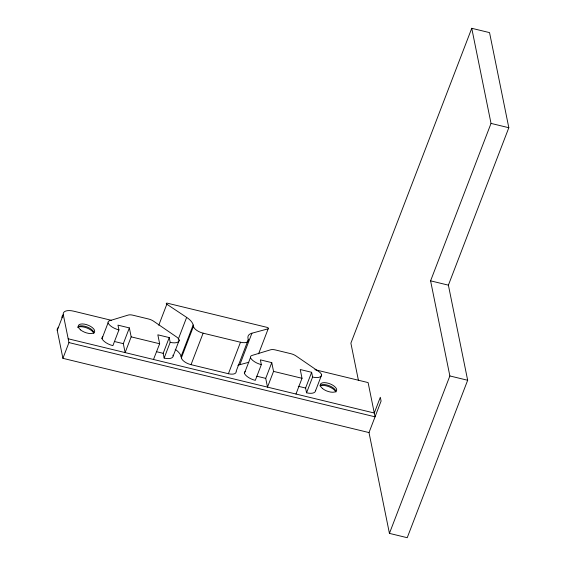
<?xml version="1.0" encoding="UTF-8"?>
<svg xmlns="http://www.w3.org/2000/svg" width="566" height="566" viewBox="0 0 566 566"><rect width="100%" height="100%" fill="white"/><g stroke="black" fill="none" stroke-linecap="round" stroke-linejoin="round"><path stroke-width="0.85" d="M358.398 380.232L350.885 343.166L471.754 28.3L489.548 32.616L508.82 127.725L448.392 285.158L467.665 380.267L407.23 537.7L389.429 533.384L369.004 432.573L62.911 358.328L57.244 330.367L63.286 314.625A12.466 5.625 21 0 1 73.757 311.194L111.516 320.356M62.911 358.328L68.953 342.586L63.286 314.625M129.359 327.912L123.317 343.654L125.128 352.597L131.171 336.848L129.359 327.912L117.969 325.146L118.938 329.9L112.889 345.649A10.704 4.825 21 0 1 102 338.666L108.042 322.924A7.556 3.41 21 0 1 109.67 320.71L128.178 315.071A7.556 3.41 21 0 1 132.904 315.205L148.511 318.991A7.556 3.41 21 0 1 153.669 321.255L176.5 336.919A7.556 3.41 21 0 1 179.231 340.187L173.189 355.929A10.704 4.825 21 0 1 164.147 358.08L163.185 353.325L169.227 337.577L157.836 334.817L159.647 343.76L153.563 359.311M158.77 325.217L166.829 304.225A1.401 0.63 21 0 1 166.333 303.369A1.401 0.63 21 0 1 167.472 303.213L267.053 327.367A1.401 0.63 21 0 1 268.369 328.117A1.401 0.63 21 0 1 268.185 328.804L258.577 353.835M164.147 358.08L170.189 342.331L169.227 337.577M178.283 339.183L186.653 317.385L166.829 304.225M236.227 371.586A9.254 4.174 21 0 1 228.402 373.723L191.032 364.66A9.254 4.174 21 0 1 181.368 357.882L181.078 356.467L193.162 324.976A17.001 7.669 21 0 0 186.653 317.385M181.368 357.882L193.452 326.398L193.162 324.976M191.032 364.66L203.116 333.176A9.254 4.174 21 0 1 193.452 326.398M228.402 373.723L240.486 342.239A9.254 4.174 21 0 0 248.262 339.692L247.979 338.27A17.001 7.669 21 0 1 251.927 333.211L268.185 328.804M236.178 371.176L248.262 339.692M237.911 365.48A17.001 7.669 21 0 1 239.835 364.702L251.927 333.211M271.772 362.629L265.723 378.371L267.499 387.123L273.541 371.381L271.772 362.629L260.381 359.87L261.343 364.624L255.301 380.366A10.704 4.825 21 0 1 244.406 373.383L250.455 357.641A7.556 3.41 21 0 1 252.075 355.434L270.583 349.795A7.556 3.41 21 0 1 275.309 349.922L290.917 353.715A7.556 3.41 21 0 1 296.075 355.979L318.906 371.643A7.556 3.41 21 0 1 321.637 374.904L315.595 390.653A10.704 4.825 21 0 1 306.553 392.797L305.59 388.043L311.633 372.301L300.242 369.534L302.018 378.286L295.976 394.028M306.553 392.797L312.595 377.055L311.633 372.301M369.004 432.573L381.088 401.082L380.317 397.275L374.275 413.024L68.182 338.779M389.429 533.384L449.864 375.951L430.592 280.842L491.026 123.409L471.754 28.3M239.835 364.702L248.785 362.275M491.026 123.409L508.82 127.725M430.592 280.842L448.392 285.158M449.864 375.951L467.665 380.267M203.116 333.176L240.486 342.239M314.901 369.683L368.112 382.588L375.046 416.824L68.953 342.586M131.171 336.848L159.647 343.76M273.541 371.381L302.018 378.286M114.367 341.482L123.317 343.654M156.676 351.741L163.185 353.325M256.78 376.206L265.723 378.371M298.268 386.267L305.59 388.043M320.144 385.496A8.688 3.92 21 0 1 328.924 385.588A8.688 3.92 21 0 1 335.942 391.318M319.946 385.863A9.41 4.245 21 0 1 328.853 386.656A9.41 4.245 21 0 1 335.914 392.047M77.747 327.247A8.688 3.92 21 0 1 86.895 326.886A8.688 3.92 21 0 1 93.956 333.218M77.917 327.162A9.41 4.245 21 0 1 86.506 327.834A9.41 4.245 21 0 1 93.701 332.985M62.076 317.774A12.466 5.625 21 0 1 63.052 314.986M175.212 349.314A17.001 7.669 21 0 1 181.078 356.467M57.244 330.367A12.466 5.625 21 0 1 58.687 327.254M179.231 340.187A10.704 4.825 21 0 1 170.189 342.331M172.892 355.144A7.556 3.41 21 0 1 173.189 355.929M261.343 364.624A10.704 4.825 21 0 1 250.455 357.641M244.406 373.383A7.556 3.41 21 0 1 245.411 371.423M321.637 374.904A10.704 4.825 21 0 1 312.595 377.055M315.481 390.264A7.556 3.41 21 0 1 315.595 390.653M118.938 329.9A10.704 4.825 21 0 1 108.042 322.924M102 338.666A7.556 3.41 21 0 1 102.828 336.805M322.62 388.609A8.688 3.92 21 0 0 336.416 390.901A8.688 3.92 21 0 0 326.405 382.828A8.688 3.92 21 0 0 322.62 388.609M80.591 329.907A8.688 3.92 21 0 0 94.395 332.2A8.688 3.92 21 0 0 84.384 324.127A8.688 3.92 21 0 0 80.591 329.907"/></g></svg>
